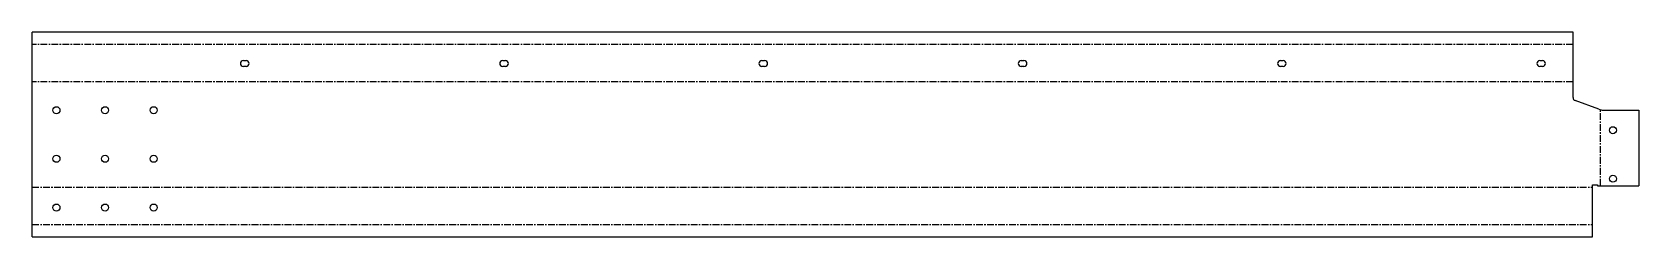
# Model space of a CAD drawing. Header units: millimetres. Extents: x -1453 to 1522, y -90 to 290.
import ezdxf

# ---------------------------------------------------------------- set-up
doc = ezdxf.new("R2010")
doc.units = ezdxf.units.MM
doc.linetypes.add('CENTERX2', pattern=[20.32, 12.7, -2.54, 2.54, -2.54])

msp = doc.modelspace()

# ---------------------------------------------------------------- linework, layer by layer
at = {"color": 7, "linetype": 'Continuous', "lineweight": 25}
for p, q in [((-1452.8, -89.8), (-1452.8, 289.8)), ((1399.8, 289.8), (-1452.8, 289.8)), ((1399.8, 168.5), (1399.8, 289.8)), ((-1061.7, 237.1), (-1056.7, 237.1)), ((-1056.7, 226.1), (-1061.7, 226.1)), ((-581.7, 237.1), (-576.7, 237.1)), ((-576.7, 226.1), (-581.7, 226.1)), ((-101.7, 237.1), (-96.7, 237.1)), ((-96.7, 226.1), (-101.7, 226.1)), ((378.3, 237.1), (383.3, 237.1)), ((383.3, 226.1), (378.3, 226.1)), ((858.3, 237.1), (863.3, 237.1)), ((863.3, 226.1), (858.3, 226.1)), ((1338.3, 237.1), (1343.3, 237.1)), ((1343.3, 226.1), (1338.3, 226.1)), ((1447.8, 146.8), (1403.7, 162.9)), ((1447.8, 146.8), (1453.7, 145)), ((1453.7, 145), (1521.7, 145)), ((1521.7, 145), (1521.7, 5)), ((1435.9, 6.6), (1444.9, 6.6)), ((1435.9, -89.8), (1435.9, 6.6)), ((1444.9, 6.6), (1444.9, 5)), ((1444.9, 5), (1521.7, 5)), ((-1452.8, -89.8), (1435.9, -89.8))]:
    msp.add_line(p, q, dxfattribs=at)
at = {"color": 7, "linetype": 'CENTERX2'}
for p, q in [((1399.8, 266.8), (-1452.8, 266.8)), ((1399.8, 197.9), (-1452.8, 197.9)), ((1450.7, 5), (1450.7, 145.9)), ((-1452.8, 2.1), (1435.9, 2.1)), ((-1452.8, -66.8), (1435.9, -66.8))]:
    msp.add_line(p, q, dxfattribs=at)
at = {"color": 7, "linetype": 'Continuous', "lineweight": 25}
for centre in [(-1407.8, 145), (-1317.8, 145), (-1227.8, 145), (1473.7, 108), (-1407.8, 55), (-1317.8, 55), (-1227.8, 55), (1473.7, 18), (-1407.8, -35.4), (-1317.8, -35.4), (-1227.8, -35.4)]:
    msp.add_circle(centre, 6.5, dxfattribs=at)
for centre, radius, start, end in [((-1061.7, 231.6), 5.5, 90, 270), ((-1056.7, 231.6), 5.5, 270, 90), ((-581.7, 231.6), 5.5, 90, 270), ((-576.7, 231.6), 5.5, 270, 90), ((-101.7, 231.6), 5.5, 90, 270), ((-96.7, 231.6), 5.5, 270, 90), ((378.3, 231.6), 5.5, 90, 270), ((383.3, 231.6), 5.5, 270, 90), ((858.3, 231.6), 5.5, 90, 270), ((863.3, 231.6), 5.5, 270, 90), ((1338.3, 231.6), 5.5, 90, 270), ((1343.3, 231.6), 5.5, 270, 90), ((1405.8, 168.5), 6, 180, 250)]:
    msp.add_arc(centre, radius, start, end, dxfattribs=at)

doc.saveas('drawing.dxf')
